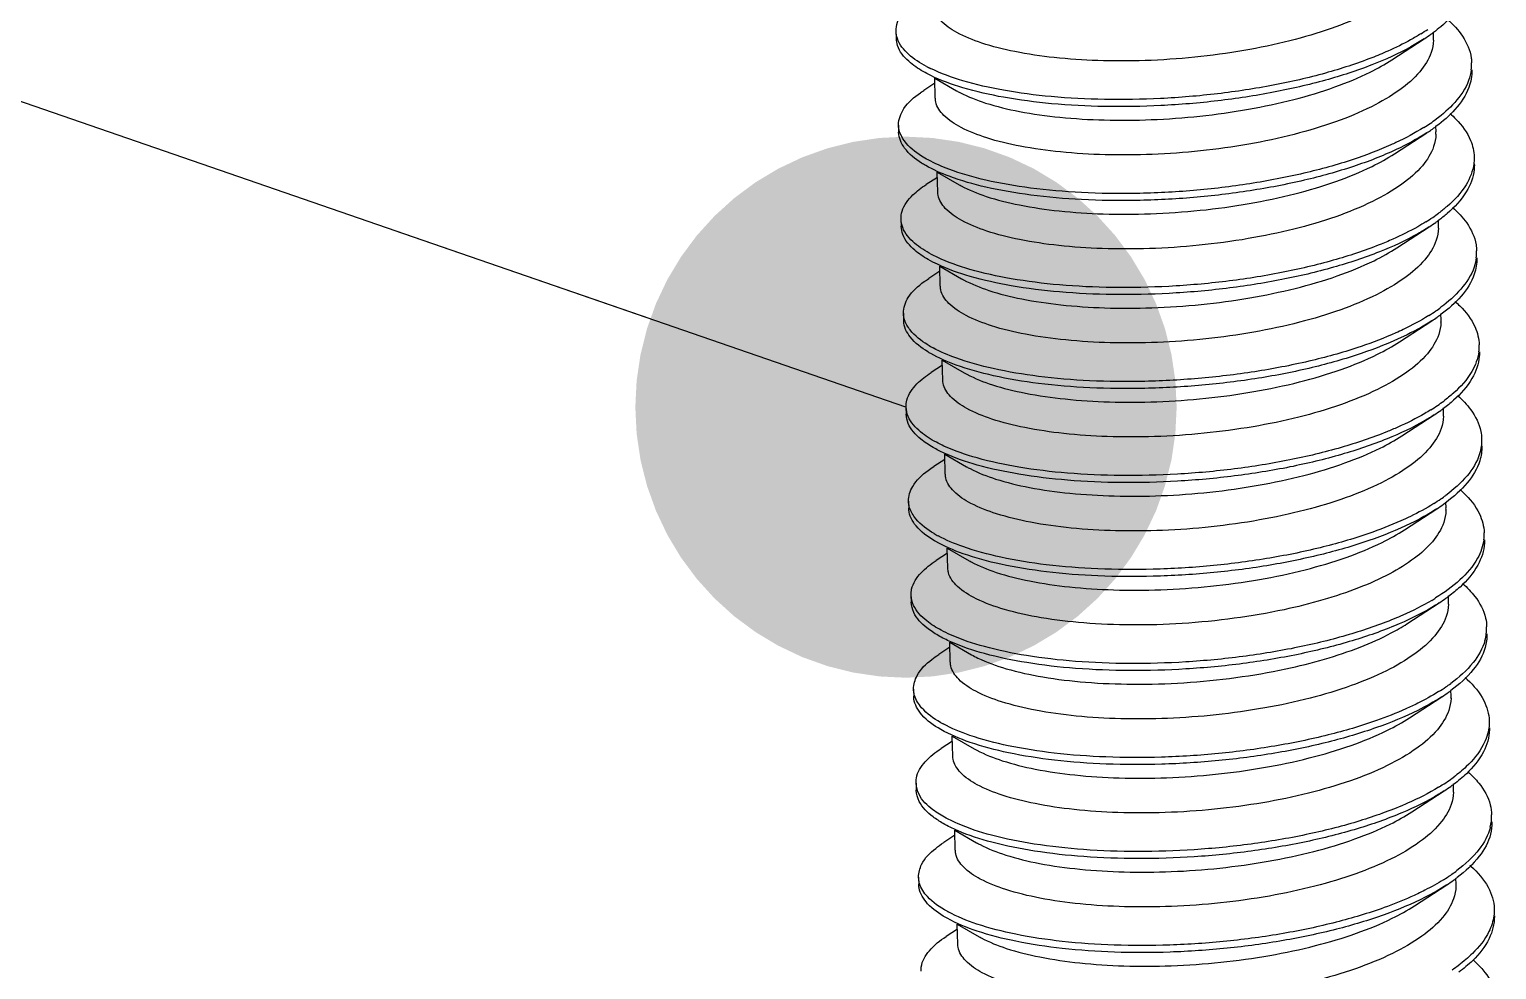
# Model space of a CAD drawing. Header units: millimetres. Extents: x 1779 to 2074, y -741 to -536.
# Drawn here: x 1839.55 to 1844.84, y -720.59 to -717.21 of the extents above; entities that cross this region are included whole.
import ezdxf

# ---------------------------------------------------------------- set-up
doc = ezdxf.new("R2010")
doc.units = ezdxf.units.MM
doc.layers.add('3_ALL_AXES', color=7, linetype='Continuous')
doc.layers.add('from', color=7, linetype='Continuous', lineweight=13)
doc.styles.get("Standard").update_dxf_attribs({"font": 'txt', "bigfont": 'gbcbig.shx'})
doc.dimstyles.new('ISO', dxfattribs={"dimscale": 0.6, "dimtxt": 2.5, "dimasz": 2.5, "dimexe": 1.25, "dimexo": 0.625, "dimtad": 0, "dimdsep": 46, "dimtxsty": 'Standard', "dimblk": 'OPEN', "dimcen": 0, "dimclrd": 4, "dimclre": 4, "dimadec": 0, "dimazin": 0, "dimtfac": 1, "dimtofl": 0, "dimtmove": 0, "dimatfit": 3, "dimfxl": 1, "dimarcsym": 0})

# ---------------------------------------------------------------- blocks, each defined once
blk = doc.blocks.new('_Open')
at = {"color": 0, "linetype": 'ByBlock', "lineweight": -2}
for p, q in [((-1, 0.1667), (0, 0)), ((-1, -0.1667), (0, 0)), ((0, 0), (-1, 0))]:
    blk.add_line(p, q, dxfattribs=at)

msp = doc.modelspace()

# ---------------------------------------------------------------- linework, layer by layer
at = {"color": 7, "linetype": 'Continuous'}
for p, q in [((1842.6766, -717.2123), (1842.6773, -717.2377)), ((1844.4631, -717.3154), (1844.5794, -717.2399)), ((1842.8161, -717.3814), (1842.8948, -717.4267)), ((1842.8166, -717.4001), (1842.7764, -717.4263)), ((1842.6856, -717.551), (1842.6863, -717.5764)), ((1844.4721, -717.6542), (1844.5884, -717.5787)), ((1842.8257, -717.7389), (1842.7854, -717.765)), ((1842.8252, -717.7202), (1842.9039, -717.7655)), ((1842.6946, -717.8898), (1842.6953, -717.9152)), ((1844.4811, -717.9929), (1844.5974, -717.9174)), ((1842.8347, -718.0776), (1842.7944, -718.1038)), ((1842.8342, -718.0589), (1842.9129, -718.1042)), ((1842.7037, -718.2286), (1842.7043, -718.254)), ((1844.4901, -718.3317), (1844.6064, -718.2562)), ((1842.8432, -718.3977), (1842.9219, -718.443)), ((1842.8437, -718.4164), (1842.8034, -718.4426)), ((1842.7127, -718.5673), (1842.7134, -718.5927)), ((1844.4991, -718.6705), (1844.6155, -718.5949)), ((1842.8527, -718.7552), (1842.8124, -718.7813)), ((1842.8522, -718.7364), (1842.9309, -718.7818)), ((1842.7217, -718.9061), (1842.7224, -718.9315)), ((1844.6501, -718.9162), (1844.6491, -718.9169)), ((1844.5082, -719.0092), (1844.6245, -718.9337)), ((1842.8613, -719.0752), (1842.9399, -719.1205)), ((1842.8618, -719.0939), (1842.8215, -719.1201)), ((1842.7307, -719.2448), (1842.7314, -719.2702)), ((1844.5172, -719.348), (1844.6335, -719.2725)), ((1842.8708, -719.4327), (1842.8305, -719.4588)), ((1842.8703, -719.414), (1842.949, -719.4593)), ((1842.7398, -719.5836), (1842.7404, -719.609)), ((1844.5262, -719.6867), (1844.6425, -719.6112)), ((1842.8798, -719.7715), (1842.8395, -719.7976)), ((1842.8793, -719.7527), (1842.958, -719.798)), ((1842.7488, -719.9224), (1842.7495, -719.9478)), ((1844.5352, -720.0255), (1844.6516, -719.95)), ((1842.8883, -720.0915), (1842.967, -720.1368)), ((1842.8888, -720.1102), (1842.8485, -720.1364)), ((1842.7578, -720.2611), (1842.7585, -720.2865)), ((1844.5443, -720.3643), (1844.6606, -720.2888)), ((1842.8978, -720.449), (1842.8576, -720.4751)), ((1842.8974, -720.4302), (1842.976, -720.4756))]:
    msp.add_line(p, q, dxfattribs=at)
for centre, radius, start, end in [((1844.1982, -716.6284), 0.6988, 301.8623, 304.3259), ((1844.221, -716.6869), 0.659, 302.9488, 305.4941), ((1844.2515, -716.7302), 0.6061, 305.5163, 306.622), ((1844.4651, -717.2391), 0.1478, 357.713, 1.1662), ((1843.0269, -716.8837), 0.5149, 242.1811, 244.0287), ((1844.5841, -717.3296), 0.1662, 352.4349, 1.0467), ((1844.1916, -716.9435), 0.7272, 302.0792, 304.2616), ((1844.243, -717.0185), 0.6362, 304.2424, 306.5682), ((1844.2586, -717.0645), 0.6108, 305.3005, 306.593), ((1844.1994, -716.9794), 0.7145, 302.9933, 304.2718), ((1844.2256, -717.0179), 0.6679, 304.2693, 305.3029), ((1844.4748, -717.5779), 0.147, 357.6779, 1.1491), ((1844.2621, -717.3729), 0.6176, 304.2802, 306.7176), ((1844.2154, -717.3043), 0.7007, 301.8328, 304.2738), ((1844.2398, -717.3655), 0.6577, 302.9361, 305.4775), ((1844.272, -717.411), 0.6019, 305.5006, 306.641), ((1844.4821, -717.9167), 0.1487, 357.7702, 1.1671), ((1844.5999, -718.0072), 0.1683, 352.5524, 1.0774), ((1844.2151, -717.6295), 0.717, 302.0598, 304.5354), ((1844.2522, -717.6837), 0.6514, 304.547, 306.5147), ((1844.2459, -717.6989), 0.6637, 304.9365, 305.306), ((1844.2704, -717.7334), 0.6214, 305.2969, 306.5473), ((1844.2259, -717.67), 0.6989, 302.9959, 304.926), ((1844.4927, -718.2554), 0.1472, 357.6805, 1.1467), ((1843.0322, -717.9438), 0.4659, 238.8431, 241.6259), ((1844.6275, -718.3481), 0.1499, 352.6573, 2.0034), ((1844.2814, -718.0521), 0.6155, 304.2239, 306.7304), ((1844.2316, -717.9788), 0.7041, 301.8072, 304.2189), ((1844.2581, -718.0431), 0.6575, 302.924, 305.4576), ((1844.2921, -718.0913), 0.5985, 305.4816, 306.6555), ((1844.5018, -718.5942), 0.1472, 357.6941, 1.185), ((1844.2361, -718.3117), 0.7115, 302.0394, 304.5266), ((1844.2515, -718.3591), 0.6851, 302.9924, 305.4865), ((1844.2716, -718.3634), 0.6488, 304.5319, 306.4934), ((1844.2849, -718.4062), 0.6273, 305.6084, 306.5083), ((1844.5101, -718.9329), 0.1478, 357.7022, 1.1435), ((1843.0566, -718.6088), 0.48, 239.6612, 241.6394), ((1844.6467, -719.0253), 0.1488, 352.4879, 1.8965), ((1844.1946, -718.568), 0.8082, 300.6327, 301.8088), ((1844.2757, -718.7196), 0.6585, 302.9137, 305.4334), ((1844.3117, -718.7708), 0.596, 305.4582, 306.6659), ((1844.5199, -719.2717), 0.1471, 357.6932, 1.1886), ((1844.6338, -719.3629), 0.1705, 344.7058, 1.262), ((1844.2937, -719.0471), 0.6414, 304.5112, 306.4745), ((1844.2566, -718.9931), 0.7069, 302.0147, 304.5096), ((1844.2729, -719.0419), 0.6788, 302.9919, 305.502), ((1844.2989, -719.0786), 0.6338, 305.5182, 306.4755), ((1844.528, -719.6104), 0.148, 357.7123, 1.1443), ((1843.0807, -719.2742), 0.4935, 240.45, 241.6617), ((1844.2158, -719.2511), 0.8018, 301.2179, 301.8058), ((1844.261, -719.3232), 0.7167, 301.776, 304.1068), ((1844.3181, -719.4075), 0.6149, 304.1087, 306.725), ((1844.3308, -719.4494), 0.5945, 305.432, 306.6727), ((1844.2924, -719.3949), 0.6611, 302.9069, 305.4063), ((1844.5382, -719.9492), 0.1468, 357.6862, 1.1945), ((1844.6541, -720.0409), 0.1682, 346.3402, 1.4403), ((1844.3118, -719.7251), 0.641, 304.4959, 306.5108), ((1844.2767, -719.6737), 0.7032, 301.9868, 304.485), ((1844.2941, -719.7241), 0.6732, 302.9879, 305.5114), ((1844.3195, -719.7601), 0.6291, 305.5304, 306.5003), ((1844.5473, -720.288), 0.1468, 357.649, 1.1581), ((1843.1046, -719.94), 0.5066, 241.2122, 241.6898), ((1844.3352, -720.0835), 0.6167, 304.0537, 306.7071)]:
    msp.add_arc(centre, radius, start, end, dxfattribs=at)
for points, start_tangent, end_tangent in [([(1844.5547, -717.0194), (1844.4811, -717.0858), (1844.3758, -717.1479), (1844.2446, -717.2024), (1844.0955, -717.247), (1843.9301, -717.2819), (1843.7527, -717.3061), (1843.5737, -717.3181), (1843.4034, -717.3182), (1843.2467, -717.3073), (1843.1047, -717.2859), (1842.9854, -717.2549), (1842.8953, -717.2168), (1842.8365, -717.1733), (1842.8103, -717.1264), (1842.8093, -717.1147)], (-0.644966, -0.764211), (-0.006483, 0.999979)), ([(1844.7418, -717.0132), (1844.7407, -717.0383), (1844.7096, -717.1185), (1844.6389, -717.1962), (1844.6131, -717.2166)], (0.032944, -0.999457), (-0.802544, -0.596592)), ([(1842.6772, -717.2123), (1842.6819, -717.18), (1842.723, -717.1216), (1842.7673, -717.0875)], (-0.020939, 0.999781), (0.83881, 0.544424)), ([(1844.6629, -717.1697), (1844.7175, -717.2304), (1844.7489, -717.3091), (1844.7503, -717.3265)], (0.754749, -0.656014), (0.019426, -0.999811)), ([(1842.6815, -717.2387), (1842.6772, -717.2123)], (-0.303937, 0.952692), (-0.020939, 0.999781)), ([(1842.7745, -717.3575), (1842.7225, -717.3206), (1842.6822, -717.2641), (1842.6779, -717.2377)], (-0.867672, 0.497138), (-0.020939, 0.999781)), ([(1844.5671, -717.2219), (1844.5306, -717.2433), (1844.4485, -717.284)], (-0.849064, -0.52829), (-0.913611, -0.406589)), ([(1842.7866, -717.3391), (1842.7219, -717.2952), (1842.6815, -717.2387)], (-0.884148, 0.467206), (-0.303937, 0.952692)), ([(1844.5794, -717.2399), (1844.5313, -717.2687), (1844.3912, -717.3336), (1844.224, -717.3887), (1844.0365, -717.4323), (1843.836, -717.4631), (1843.6305, -717.4803), (1843.4281, -717.4836), (1843.2369, -717.4734), (1843.0644, -717.4504), (1842.9175, -717.416), (1842.802, -717.372), (1842.7745, -717.3575)], (-0.838906, -0.544277), (-0.867672, 0.497138)), ([(1844.4485, -717.284), (1844.3905, -717.3081), (1844.2233, -717.3633), (1844.0358, -717.4069), (1843.8353, -717.4377), (1843.6298, -717.4549), (1843.4274, -717.4582), (1843.2362, -717.448), (1843.0637, -717.425), (1842.9169, -717.3906), (1842.8014, -717.3466)], (-0.913611, -0.406589), (-0.898753, 0.438456)), ([(1844.6127, -717.245), (1844.6046, -717.2888), (1844.5637, -717.3582)], (-0.039754, -0.999209), (-0.644966, -0.764211)), ([(1842.8948, -717.4268), (1842.9072, -717.4335), (1842.9994, -717.471), (1843.1214, -717.5014), (1843.2669, -717.5223), (1843.4271, -717.5322), (1843.5961, -717.5309), (1843.7714, -717.5181), (1843.946, -717.4935), (1844.1099, -717.4582), (1844.2577, -717.4132), (1844.3848, -717.3597), (1844.4631, -717.3154)], (0.869475, -0.493977), (0.838188, 0.545381)), ([(1844.5637, -717.3582), (1844.491, -717.4239), (1844.389, -717.4846), (1844.2603, -717.5388), (1844.1113, -717.584), (1843.9474, -717.6192), (1843.7739, -717.6436), (1843.5997, -717.6563), (1843.4297, -717.6575), (1843.2695, -717.6475), (1843.1245, -717.6267), (1843.0033, -717.5966), (1842.9113, -717.5593), (1842.849, -717.5157), (1842.8198, -717.4672), (1842.8184, -717.4534)], (-0.644966, -0.764211), (-0.004873, 0.999988)), ([(1844.7488, -717.3515), (1844.7395, -717.3895), (1844.6895, -717.4689), (1844.622, -717.5295)], (-0.130611, -0.991434), (-0.802787, -0.596265)), ([(1844.7509, -717.3519), (1844.7402, -717.4149), (1844.6902, -717.4943), (1844.6227, -717.5549)], (0.019426, -0.999811), (-0.802787, -0.596265)), ([(1842.6856, -717.551), (1842.6856, -717.55), (1842.7053, -717.491), (1842.7651, -717.4338), (1842.7764, -717.4263)], (-0.029661, 0.99956), (0.840257, 0.542189)), ([(1842.6899, -717.5749), (1842.6856, -717.551)], (-0.308204, 0.95132), (-0.029661, 0.99956)), ([(1844.6724, -717.5089), (1844.6937, -717.5291), (1844.7464, -717.6058), (1844.7593, -717.6653)], (0.751032, -0.660266), (0.033751, -0.99943)), ([(1842.7836, -717.6961), (1842.769, -717.6874), (1842.7076, -717.6332), (1842.6863, -717.5764)], (-0.867537, 0.497373), (-0.029661, 0.99956)), ([(1842.793, -717.6763), (1842.7683, -717.662), (1842.7069, -717.6078), (1842.6899, -717.5749)], (-0.879542, 0.475822), (-0.308204, 0.95132)), ([(1844.5884, -717.5787), (1844.4782, -717.639), (1844.3246, -717.6996), (1844.1469, -717.7495), (1843.9523, -717.7872), (1843.7485, -717.8117), (1843.5434, -717.8223), (1843.3453, -717.8192), (1843.162, -717.8029), (1843.0008, -717.7743), (1842.868, -717.7352), (1842.7836, -717.6961)], (-0.838687, -0.544614), (-0.867537, 0.497373)), ([(1844.5778, -717.5596), (1844.4775, -717.6136), (1844.4594, -717.6219)], (-0.847173, -0.531317), (-0.912755, -0.408508)), ([(1844.6218, -717.5839), (1844.6134, -717.6281), (1844.5727, -717.6969)], (-0.040358, -0.999185), (-0.644966, -0.764211)), ([(1844.4594, -717.6219), (1844.3239, -717.6742), (1844.1462, -717.7241), (1843.9516, -717.7618), (1843.7478, -717.7863), (1843.5427, -717.7969), (1843.3446, -717.7938), (1843.1613, -717.7774), (1843.0001, -717.7489), (1842.8673, -717.7098), (1842.793, -717.6763)], (-0.912755, -0.408508), (-0.879542, 0.475822)), ([(1842.9038, -717.7655), (1842.9109, -717.7694), (1843.0013, -717.8075), (1843.1215, -717.8385), (1843.265, -717.8599), (1843.4229, -717.8706), (1843.5932, -717.8701), (1843.772, -717.8578), (1843.9488, -717.8334), (1844.1135, -717.7983), (1844.2615, -717.7538), (1844.3915, -717.6996), (1844.4721, -717.6542)], (0.869473, -0.493981), (0.838165, 0.545417)), ([(1844.5727, -717.6969), (1844.4989, -717.7635), (1844.393, -717.8259), (1844.2606, -717.8807), (1844.11, -717.9254), (1843.9451, -717.9599), (1843.7682, -717.9838), (1843.5895, -717.9957), (1843.4194, -717.9957), (1843.2627, -717.9846), (1843.1221, -717.9632), (1843.0034, -717.9324), (1842.9134, -717.8943), (1842.8544, -717.8507), (1842.8283, -717.8036), (1842.8273, -717.7922)], (-0.644966, -0.764211), (-0.006365, 0.99998)), ([(1844.7599, -717.6907), (1844.7593, -717.7111), (1844.7306, -717.7913), (1844.6622, -717.8692), (1844.6312, -717.894)], (0.033751, -0.99943), (-0.802342, -0.596864)), ([(1844.7582, -717.6898), (1844.73, -717.7659), (1844.6615, -717.8438), (1844.6313, -717.868)], (-0.125422, -0.992103), (-0.801356, -0.598188)), ([(1844.7593, -717.6653), (1844.7586, -717.6857), (1844.7582, -717.6898)], (0.033751, -0.99943), (-0.125422, -0.992103)), ([(1842.6952, -717.8898), (1842.6988, -717.861), (1842.7375, -717.8025), (1842.7853, -717.765)], (-0.028005, 0.999608), (0.839497, 0.543364)), ([(1844.6813, -717.8475), (1844.7324, -717.9034), (1844.7663, -717.9819), (1844.7683, -718.0041)], (0.75393, -0.656954), (0.019712, -0.999806)), ([(1842.7008, -717.9197), (1842.6952, -717.8898)], (-0.338417, 0.940996), (-0.028005, 0.999608)), ([(1842.7925, -718.035), (1842.7442, -718.0013), (1842.7015, -717.9451), (1842.6959, -717.9152)], (-0.86697, 0.49836), (-0.028005, 0.999608)), ([(1842.8043, -718.0165), (1842.7435, -717.9759), (1842.7008, -717.9197)], (-0.883292, 0.468823), (-0.338417, 0.940996)), ([(1844.5974, -717.9174), (1844.5567, -717.9421), (1844.4183, -718.0075), (1844.2526, -718.0632), (1844.0661, -718.1076), (1843.8661, -718.1392), (1843.6607, -718.1572), (1843.4579, -718.1613), (1843.2658, -718.1519), (1843.092, -718.1296), (1842.9434, -718.0959), (1842.826, -718.0524), (1842.7925, -718.035)], (-0.839014, -0.54411), (-0.86697, 0.49836)), ([(1844.5849, -717.8995), (1844.556, -717.9167), (1844.4663, -717.9617)], (-0.849325, -0.527871), (-0.913765, -0.406244)), ([(1844.6308, -717.9225), (1844.6229, -717.9655), (1844.5817, -718.0357)], (-0.03877, -0.999248), (-0.644966, -0.764211)), ([(1844.4663, -717.9617), (1844.4177, -717.9821), (1844.2519, -718.0378), (1844.0654, -718.0822), (1843.8654, -718.1138), (1843.66, -718.1318), (1843.4572, -718.1359), (1843.2651, -718.1265), (1843.0913, -718.1042), (1842.9428, -718.0705), (1842.8253, -718.027), (1842.8043, -718.0165)], (-0.913765, -0.406244), (-0.883292, 0.468823)), ([(1842.9129, -718.1043), (1842.9202, -718.1083), (1843.0108, -718.1464), (1843.1296, -718.177), (1843.27, -718.1982), (1843.4279, -718.2092), (1843.5984, -718.209), (1843.7762, -718.197), (1843.9511, -718.1733), (1844.1149, -718.139), (1844.2659, -718.0942), (1844.3986, -718.0393), (1844.4811, -717.993)], (0.869683, -0.49361), (0.838149, 0.545441)), ([(1844.7669, -718.029), (1844.7592, -718.0623), (1844.7116, -718.1418), (1844.6398, -718.2072)], (-0.128839, -0.991665), (-0.80326, -0.595629)), ([(1844.7689, -718.0295), (1844.7599, -718.0877), (1844.7123, -718.1672), (1844.6405, -718.2326)], (0.019712, -0.999806), (-0.80326, -0.595629)), ([(1844.5817, -718.0357), (1844.509, -718.1015), (1844.4071, -718.1621), (1844.2787, -718.2162), (1844.1299, -718.2614), (1843.966, -718.2966), (1843.7923, -718.321), (1843.6181, -718.3338), (1843.4483, -718.335), (1843.288, -718.3251), (1843.1427, -718.3043), (1843.0213, -718.2741), (1842.9292, -718.2367), (1842.867, -718.1931), (1842.8378, -718.1447), (1842.8364, -718.1309)], (-0.644966, -0.764211), (-0.004875, 0.999988)), ([(1842.7037, -718.2286), (1842.721, -718.172), (1842.7785, -718.1147), (1842.7944, -718.1039)], (-0.020001, 0.9998), (0.839573, 0.543247)), ([(1844.6901, -718.1862), (1844.7074, -718.2022), (1844.7624, -718.2787), (1844.7773, -718.3428)], (0.751788, -0.659405), (0.033683, -0.999433)), ([(1842.7078, -718.2522), (1842.7038, -718.231), (1842.7037, -718.2286)], (-0.307296, 0.951614), (-0.020001, 0.9998)), ([(1844.5957, -718.2372), (1844.5037, -718.2873), (1844.4772, -718.2995)], (-0.847307, -0.531103), (-0.912788, -0.408434)), ([(1842.8016, -718.3737), (1842.7918, -718.3679), (1842.7281, -718.3141), (1842.7044, -718.2564), (1842.7044, -718.254)], (-0.868178, 0.496253), (-0.020001, 0.9998)), ([(1842.7912, -718.3425), (1842.7275, -718.2887), (1842.7078, -718.2522)], (-0.855555, 0.517711), (-0.307296, 0.951614)), ([(1844.6064, -718.2562), (1844.5044, -718.3127), (1844.3524, -718.3738), (1844.176, -718.4244), (1843.9822, -718.4629), (1843.7787, -718.4881), (1843.5735, -718.4996), (1843.3747, -718.4973), (1843.1904, -718.4817), (1843.0276, -718.4538), (1842.893, -718.4153), (1842.8016, -718.3737)], (-0.838599, -0.544749), (-0.868178, 0.496253)), ([(1844.6398, -718.2614), (1844.6315, -718.3056), (1844.5908, -718.3744)], (-0.040314, -0.999187), (-0.644966, -0.764211)), ([(1844.4772, -718.2995), (1844.3517, -718.3484), (1844.1753, -718.399), (1843.9815, -718.4374), (1843.778, -718.4627), (1843.5728, -718.4742), (1843.3741, -718.4719), (1843.1897, -718.4563), (1843.027, -718.4284), (1842.8923, -718.3899), (1842.8108, -718.3537)], (-0.912788, -0.408434), (-0.879679, 0.475568)), ([(1842.9219, -718.4431), (1842.9322, -718.4487), (1843.0238, -718.4865), (1843.1426, -718.5166), (1843.2855, -718.5377), (1843.4453, -718.5482), (1843.6162, -718.5475), (1843.7924, -718.535), (1843.9653, -718.5112), (1844.1298, -718.4763), (1844.2803, -718.4311), (1844.411, -718.3764), (1844.4901, -718.3317)], (0.869743, -0.493506), (0.83818, 0.545393)), ([(1844.5908, -718.3744), (1844.5169, -718.4411), (1844.4108, -718.5035), (1844.2783, -718.5583), (1844.1276, -718.6031), (1843.9631, -718.6375), (1843.7865, -718.6613), (1843.608, -718.6732), (1843.4377, -718.6732), (1843.2808, -718.6622), (1843.1405, -718.6408), (1843.0218, -718.6101), (1842.9317, -718.572), (1842.8726, -718.5283), (1842.8464, -718.4811), (1842.8454, -718.4697)], (-0.644966, -0.764211), (-0.006246, 0.99998)), ([(1844.778, -718.3682), (1844.7778, -718.3838), (1844.7515, -718.4641), (1844.6853, -718.5422), (1844.6494, -718.5714)], (0.033683, -0.999433), (-0.802185, -0.597075)), ([(1844.7762, -718.3672), (1844.7508, -718.4387), (1844.6847, -718.5168), (1844.6495, -718.5454)], (-0.127464, -0.991843), (-0.801196, -0.598402)), ([(1842.7133, -718.5673), (1842.7158, -718.542), (1842.7522, -718.4834), (1842.8034, -718.4425)], (-0.034925, 0.99939), (0.840296, 0.542127)), ([(1844.6997, -718.5254), (1844.7472, -718.5764), (1844.7834, -718.6547), (1844.7863, -718.6816)], (0.752719, -0.658342), (0.02082, -0.999783)), ([(1842.7203, -718.6006), (1842.7133, -718.5673)], (-0.372193, 0.928155), (-0.034925, 0.99939)), ([(1842.8106, -718.7125), (1842.766, -718.682), (1842.7209, -718.626), (1842.7139, -718.5927)], (-0.866399, 0.499353), (-0.034925, 0.99939)), ([(1842.822, -718.6938), (1842.7654, -718.6566), (1842.7203, -718.6006)], (-0.882386, 0.470525), (-0.372193, 0.928155)), ([(1844.6155, -718.595), (1844.5819, -718.6155), (1844.4454, -718.6814), (1844.2811, -718.7378), (1844.0956, -718.7828), (1843.8962, -718.8152), (1843.6909, -718.834), (1843.4877, -718.839), (1843.2948, -718.8303), (1843.1197, -718.8088), (1842.9695, -718.7757), (1842.85, -718.7327), (1842.8106, -718.7125)], (-0.839115, -0.543953), (-0.866399, 0.499353)), ([(1844.6028, -718.5772), (1844.5813, -718.5901), (1844.484, -718.6393)], (-0.84955, -0.527508), (-0.913909, -0.405918)), ([(1844.6488, -718.6001), (1844.6406, -718.6442), (1844.5998, -718.7132)], (-0.040076, -0.999197), (-0.644966, -0.764211)), ([(1844.484, -718.6393), (1844.4447, -718.656), (1844.2804, -718.7124), (1844.0949, -718.7574), (1843.8955, -718.7898), (1843.6902, -718.8086), (1843.487, -718.8136), (1843.2941, -718.8049), (1843.119, -718.7834), (1842.9688, -718.7503), (1842.8493, -718.7073), (1842.822, -718.6938)], (-0.913909, -0.405918), (-0.882386, 0.470525)), ([(1844.5998, -718.7132), (1844.5271, -718.779), (1844.425, -718.8397), (1844.2978, -718.8933), (1844.1498, -718.9385), (1843.9861, -718.9738), (1843.8118, -718.9984), (1843.6368, -719.0113), (1843.4677, -719.0126), (1843.3074, -719.0028), (1843.1615, -718.982), (1843.0391, -718.9515), (1842.9466, -718.9139), (1842.8847, -718.8703), (1842.8558, -718.8219), (1842.8545, -718.8085)], (-0.644966, -0.764211), (-0.004893, 0.999988)), ([(1842.9309, -718.7818), (1842.9435, -718.7887), (1843.0356, -718.8261), (1843.1574, -718.8565), (1843.3029, -718.8773), (1843.4631, -718.8872), (1843.6322, -718.886), (1843.8073, -718.8732), (1843.9818, -718.8486), (1844.1457, -718.8133), (1844.2938, -718.7682), (1844.421, -718.7147), (1844.4992, -718.6705)], (0.869464, -0.493997), (0.838189, 0.54538)), ([(1844.7869, -718.707), (1844.7795, -718.7605), (1844.7342, -718.8401), (1844.6581, -718.9104)], (0.02082, -0.999783), (-0.803712, -0.595019)), ([(1844.7863, -718.6816), (1844.7788, -718.7351)], (0.02082, -0.999783), (-0.290767, -0.956794)), ([(1844.7788, -718.7351), (1844.7336, -718.8147), (1844.6574, -718.885)], (-0.290767, -0.956794), (-0.803712, -0.595019)), ([(1842.7218, -718.9061), (1842.7369, -718.853), (1842.7921, -718.7955), (1842.8125, -718.7814)], (-0.012363, 0.999924), (0.838959, 0.544194)), ([(1844.708, -718.8635), (1844.7209, -718.8754), (1844.7783, -718.9516), (1844.7954, -719.0203)], (0.752435, -0.658666), (0.032642, -0.999467)), ([(1842.7257, -718.9295), (1842.7221, -718.912), (1842.7218, -718.9061)], (-0.302532, 0.953139), (-0.012363, 0.999924)), ([(1844.6135, -718.9149), (1844.5299, -718.9609), (1844.4951, -718.9771)], (-0.847487, -0.530817), (-0.912848, -0.408299)), ([(1842.8196, -719.0512), (1842.8149, -719.0484), (1842.7489, -718.9949), (1842.7227, -718.9374), (1842.7225, -718.9315)], (-0.868836, 0.4951), (-0.012363, 0.999924)), ([(1842.8142, -719.023), (1842.7482, -718.9695), (1842.7257, -718.9295)], (-0.862955, 0.505281), (-0.302532, 0.953139)), ([(1844.6245, -718.9337), (1844.5306, -718.9863), (1844.3802, -719.048), (1844.2051, -719.0992), (1844.0121, -719.1385), (1843.8089, -719.1645), (1843.6036, -719.1768), (1843.4042, -719.1753), (1843.2188, -719.1605), (1843.0546, -719.1333), (1842.9181, -719.0953), (1842.8196, -719.0512)], (-0.838555, -0.544816), (-0.868836, 0.4951)), ([(1844.4951, -718.9771), (1844.3795, -719.0226), (1844.2044, -719.0738), (1844.0114, -719.113), (1843.8082, -719.1391), (1843.6029, -719.1514), (1843.4035, -719.1499), (1843.2181, -719.1351), (1843.0539, -719.1079), (1842.9175, -719.0699), (1842.8286, -719.0312)], (-0.912848, -0.408299), (-0.879882, 0.475192)), ([(1844.6578, -718.9389), (1844.6497, -718.9828), (1844.6088, -719.052)], (-0.039943, -0.999202), (-0.644966, -0.764211)), ([(1842.9399, -719.1206), (1842.9471, -719.1246), (1843.0377, -719.1626), (1843.1581, -719.1936), (1843.3019, -719.215), (1843.4602, -719.2256), (1843.6305, -719.2251), (1843.8093, -719.2127), (1843.986, -719.1882), (1844.1506, -719.1531), (1844.2982, -719.1086), (1844.4279, -719.0545), (1844.5082, -719.0092)], (0.869474, -0.493978), (0.838167, 0.545413)), ([(1844.6088, -719.052), (1844.5448, -719.1113), (1844.455, -719.1677), (1844.343, -719.2185), (1844.2145, -719.2619), (1844.0747, -719.297)], (-0.644966, -0.764211), (-0.977868, -0.209223)), ([(1844.7942, -719.0447), (1844.7715, -719.1115), (1844.7077, -719.1898), (1844.6206, -719.2548)], (-0.12948, -0.991582), (-0.849722, -0.527231)), ([(1844.7961, -719.0457), (1844.7961, -719.0566), (1844.7722, -719.1369), (1844.7084, -719.2153), (1844.6676, -719.2488)], (0.032642, -0.999467), (-0.80207, -0.59723)), ([(1842.7312, -719.2448), (1842.733, -719.223), (1842.7669, -719.1644), (1842.8214, -719.12)], (-0.040954, 0.999161), (0.841107, 0.540868)), ([(1844.0747, -719.297), (1843.8954, -719.3281), (1843.7078, -719.3468), (1843.5239, -719.3521), (1843.3533, -719.3449), (1843.1996, -719.326), (1843.0679, -719.2963), (1842.9658, -719.2578), (1842.8977, -719.2129), (1842.8655, -719.1635), (1842.8636, -719.1472)], (-0.977868, -0.209223), (-0.006179, 0.999981)), ([(1842.7399, -719.2816), (1842.7312, -719.2448)], (-0.405166, 0.914243), (-0.040954, 0.999161)), ([(1844.7183, -719.2033), (1844.7619, -719.2494), (1844.8005, -719.3275), (1844.8043, -719.3591)], (0.751166, -0.660113), (0.022576, -0.999745)), ([(1842.8286, -719.39), (1842.788, -719.3627), (1842.7405, -719.307), (1842.7319, -719.2702)], (-0.86601, 0.500026), (-0.040954, 0.999161)), ([(1842.8398, -719.3711), (1842.7873, -719.3373), (1842.7399, -719.2816)], (-0.88153, 0.472128), (-0.405166, 0.914243)), ([(1844.6335, -719.2725), (1844.6071, -719.2889), (1844.4723, -719.3553), (1844.3095, -719.4123), (1844.1251, -719.458)], (-0.8392, -0.543823), (-0.97952, -0.201346)), ([(1844.6064, -719.2634), (1844.5018, -719.3169)], (-0.860365, -0.509679), (-0.914036, -0.405633)), ([(1844.6669, -719.2776), (1844.6586, -719.3217), (1844.6178, -719.3907)], (-0.04009, -0.999196), (-0.644966, -0.764211)), ([(1844.0804, -719.5104), (1844.2203, -719.4753), (1844.3489, -719.4319), (1844.4608, -719.381), (1844.5172, -719.348)], (0.977868, 0.209223), (0.838413, 0.545036)), ([(1844.5018, -719.3169), (1844.4717, -719.3298), (1844.3088, -719.3868), (1844.1244, -719.4326)], (-0.914036, -0.405633), (-0.97952, -0.201346)), ([(1844.1251, -719.458), (1843.9263, -719.4912), (1843.7211, -719.5108), (1843.5176, -719.5166), (1843.3238, -719.5087), (1843.1475, -719.4879), (1842.9956, -719.4554), (1842.8742, -719.413), (1842.8286, -719.39)], (-0.97952, -0.201346), (-0.86601, 0.500026)), ([(1844.1244, -719.4326), (1843.9256, -719.4658), (1843.7204, -719.4854), (1843.5169, -719.4912), (1843.3231, -719.4833), (1843.1468, -719.4625), (1842.9949, -719.43), (1842.8735, -719.3876), (1842.8398, -719.3711)], (-0.97952, -0.201346), (-0.88153, 0.472128)), ([(1844.6178, -719.3907), (1844.5451, -719.4565), (1844.443, -719.5173), (1844.316, -719.5708), (1844.1683, -719.6159), (1844.0047, -719.6512), (1843.8302, -719.6759), (1843.6549, -719.6888), (1843.486, -719.6901), (1843.3258, -719.6803), (1843.1797, -719.6595), (1843.0571, -719.629), (1842.9644, -719.5913), (1842.9026, -719.5477), (1842.8739, -719.4994), (1842.8725, -719.486)], (-0.644966, -0.764211), (-0.004904, 0.999988)), ([(1844.805, -719.3845), (1844.799, -719.4332), (1844.7561, -719.513), (1844.6757, -719.5883)], (0.022576, -0.999745), (-0.804097, -0.594498)), ([(1844.7983, -719.4078), (1844.7554, -719.4876), (1844.675, -719.5629)], (-0.264243, -0.964456), (-0.804097, -0.594498)), ([(1842.7399, -719.5836), (1842.7529, -719.534), (1842.8058, -719.4763), (1842.8305, -719.4589)], (-0.007445, 0.999972), (0.838458, 0.544966)), ([(1842.9489, -719.4594), (1842.9713, -719.4712), (1843.0735, -719.5097), (1843.2056, -719.5394), (1843.3594, -719.5583), (1843.5299, -719.5655), (1843.7137, -719.5602), (1843.9012, -719.5415), (1844.0804, -719.5104)], (0.868536, -0.495627), (0.977868, 0.209223)), ([(1844.7259, -719.541), (1844.7344, -719.5486), (1844.7941, -719.6245), (1844.8135, -719.6979)], (0.753104, -0.657901), (0.030602, -0.999532)), ([(1842.7436, -719.6068), (1842.7405, -719.593), (1842.7399, -719.5836)], (-0.296798, 0.95494), (-0.007445, 0.999972)), ([(1842.8377, -719.7287), (1842.7697, -719.6758), (1842.7412, -719.6184), (1842.7406, -719.609)], (-0.869483, 0.493963), (-0.007445, 0.999972)), ([(1842.8373, -719.7035), (1842.769, -719.6504), (1842.7436, -719.6068)], (-0.869889, 0.493247), (-0.296798, 0.95494)), ([(1844.6425, -719.6112), (1844.5566, -719.6599), (1844.4079, -719.7221), (1844.234, -719.774), (1844.0419, -719.814), (1843.8391, -719.8409), (1843.6337, -719.854), (1843.4338, -719.8533), (1843.2473, -719.8392), (1843.0816, -719.8128), (1842.9434, -719.7754), (1842.8377, -719.7287)], (-0.83855, -0.544825), (-0.869483, 0.493963)), ([(1844.6314, -719.5925), (1844.5559, -719.6345), (1844.5129, -719.6548)], (-0.847705, -0.530468), (-0.912934, -0.408108)), ([(1844.5129, -719.6548), (1844.4072, -719.6967), (1844.2334, -719.7486), (1844.0412, -719.7886), (1843.8384, -719.8155), (1843.633, -719.8286), (1843.4331, -719.8279), (1843.2466, -719.8138), (1843.081, -719.7874), (1842.9427, -719.75), (1842.8465, -719.7086)], (-0.912934, -0.408108), (-0.880125, 0.474742)), ([(1844.6759, -719.6164), (1844.6678, -719.6601), (1844.6268, -719.7295)], (-0.03977, -0.999209), (-0.644966, -0.764211)), ([(1842.958, -719.7981), (1842.968, -719.8036), (1843.0596, -719.8414), (1843.1783, -719.8715), (1843.3209, -719.8927), (1843.4806, -719.9032), (1843.6516, -719.9025), (1843.8279, -719.8901), (1844.0009, -719.8663), (1844.1654, -719.8315), (1844.3159, -719.7863), (1844.4468, -719.7316), (1844.5262, -719.6868)], (0.869755, -0.493484), (0.838177, 0.545398)), ([(1844.8135, -719.6979), (1844.8136, -719.704), (1844.8123, -719.7223)], (0.030602, -0.999532), (-0.131049, -0.991376)), ([(1844.6268, -719.7295), (1844.5528, -719.7962), (1844.4464, -719.8588), (1844.3134, -719.9137), (1844.1623, -719.9584), (1843.9986, -719.9926), (1843.824, -720.0162), (1843.6463, -720.0282), (1843.476, -720.0283), (1843.3181, -720.0173), (1843.1778, -719.9961), (1843.0595, -719.9656), (1842.969, -719.9277), (1842.9092, -719.8839), (1842.8825, -719.8362), (1842.8815, -719.8247)], (-0.644966, -0.764211), (-0.005676, 0.999984)), ([(1844.8123, -719.7223), (1844.7921, -719.7843), (1844.7306, -719.8628), (1844.6858, -719.9004)], (-0.131049, -0.991376), (-0.801194, -0.598405)), ([(1844.8142, -719.7233), (1844.8143, -719.7294), (1844.7928, -719.8097), (1844.7313, -719.8882), (1844.6858, -719.9262)], (0.030602, -0.999532), (-0.801993, -0.597333)), ([(1842.7492, -719.9223), (1842.7503, -719.904), (1842.7819, -719.8453), (1842.8395, -719.7975)], (-0.0454, 0.998969), (0.841801, 0.539788)), ([(1842.7596, -719.9625), (1842.7492, -719.9223)], (-0.43724, 0.899345), (-0.0454, 0.998969)), ([(1844.7369, -719.8814), (1844.7764, -719.9224), (1844.8174, -720.0003), (1844.8223, -720.0366)], (0.749333, -0.662193), (0.024766, -0.999693)), ([(1842.8467, -720.0675), (1842.8101, -720.0434), (1842.7603, -719.9879), (1842.7499, -719.9477)], (-0.86583, 0.500339), (-0.0454, 0.998969)), ([(1842.8575, -720.0485), (1842.8094, -720.018), (1842.7596, -719.9625)], (-0.880791, 0.473504), (-0.43724, 0.899345)), ([(1844.6516, -719.95), (1844.6321, -719.9622), (1844.4992, -720.0291), (1844.3379, -720.0867), (1844.1545, -720.1332), (1843.9564, -720.1671), (1843.7513, -720.1876), (1843.5475, -720.1942), (1843.3529, -720.1871), (1843.1754, -720.167), (1843.0218, -720.1352), (1842.8985, -720.0933), (1842.8467, -720.0675)], (-0.839251, -0.543745), (-0.86583, 0.500339)), ([(1844.6314, -719.9368), (1844.5196, -719.9946)], (-0.85518, -0.518332), (-0.914139, -0.405401)), ([(1844.6849, -719.9552), (1844.6766, -719.9994), (1844.6359, -720.0682)], (-0.04021, -0.999191), (-0.644966, -0.764211)), ([(1844.5196, -719.9946), (1844.4985, -720.0037), (1844.3372, -720.0613), (1844.1538, -720.1078), (1843.9557, -720.1417), (1843.7506, -720.1621), (1843.5468, -720.1688), (1843.3522, -720.1617), (1843.1747, -720.1416), (1843.0212, -720.1098), (1842.8978, -720.0679), (1842.8575, -720.0485)], (-0.914139, -0.405401), (-0.880791, 0.473504)), ([(1842.967, -720.1369), (1842.9797, -720.1438), (1843.0718, -720.1812), (1843.1935, -720.2115), (1843.3388, -720.2323), (1843.4991, -720.2423), (1843.6684, -720.241), (1843.8432, -720.2282), (1844.0176, -720.2037), (1844.1816, -720.1684), (1844.3298, -720.1233), (1844.4571, -720.0697), (1844.5352, -720.0255)], (0.869453, -0.494016), (0.83819, 0.545378)), ([(1844.6359, -720.0682), (1844.563, -720.1341), (1844.4601, -720.1952), (1844.333, -720.2487), (1844.1856, -720.2936), (1844.0216, -720.329), (1843.8461, -720.3536), (1843.6691, -720.3664), (1843.5001, -720.3675), (1843.34, -720.3575), (1843.1944, -720.3364), (1843.0723, -720.3056), (1842.9803, -720.2677), (1842.9198, -720.2244), (1842.8918, -720.1765), (1842.8905, -720.1635)], (-0.644966, -0.764211), (-0.005313, 0.999986)), ([(1844.8176, -720.0806), (1844.7771, -720.1604), (1844.6974, -720.2371), (1844.6932, -720.2403)], (-0.237232, -0.971453), (-0.803615, -0.595149)), ([(1844.823, -720.062), (1844.8183, -720.106), (1844.7778, -720.1858), (1844.6981, -720.2625), (1844.6937, -720.2658)], (0.024766, -0.999693), (-0.803825, -0.594866)), ([(1842.7581, -720.2611), (1842.7691, -720.215), (1842.8196, -720.1572), (1842.8486, -720.1364)], (-0.005447, 0.999985), (0.838112, 0.545498)), ([(1844.7439, -720.2184), (1844.7477, -720.2218), (1844.8097, -720.2974), (1844.8316, -720.3754)], (0.75379, -0.657115), (0.027616, -0.999619)), ([(1842.7615, -720.2842), (1842.7591, -720.2739), (1842.7581, -720.2611)], (-0.289952, 0.957041), (-0.005447, 0.999985)), ([(1842.8557, -720.4063), (1842.7907, -720.3566), (1842.7598, -720.2994), (1842.7587, -720.2865)], (-0.869784, 0.493433), (-0.005447, 0.999985)), ([(1842.8606, -720.384), (1842.79, -720.3312), (1842.7615, -720.2842)], (-0.876404, 0.481577), (-0.289952, 0.957041)), ([(1844.6606, -720.2888), (1844.5825, -720.3334), (1844.4355, -720.3962), (1844.263, -720.4488), (1844.0717, -720.4895), (1843.8693, -720.5172), (1843.6638, -720.5312), (1843.4633, -720.5313), (1843.2758, -720.518), (1843.1088, -720.4922), (1842.9687, -720.4554), (1842.8613, -720.4094), (1842.8557, -720.4063)], (-0.838578, -0.544782), (-0.869784, 0.493433)), ([(1844.6492, -720.2702), (1844.5818, -720.308), (1844.5307, -720.3324)], (-0.847953, -0.530071), (-0.913042, -0.407866)), ([(1844.6939, -720.294), (1844.6854, -720.3387), (1844.6449, -720.407)], (-0.040855, -0.999165), (-0.644966, -0.764211)), ([(1844.5307, -720.3324), (1844.4348, -720.3708), (1844.2623, -720.4234), (1844.071, -720.4641), (1843.8686, -720.4918), (1843.6631, -720.5057), (1843.4627, -720.5059), (1843.2752, -720.4925), (1843.1081, -720.4668), (1842.9681, -720.43), (1842.8643, -720.386)], (-0.913042, -0.407866), (-0.880387, 0.474255)), ([(1844.6449, -720.407), (1844.571, -720.4736), (1844.4648, -720.5361), (1844.332, -720.591), (1844.1809, -720.6358), (1844.0172, -720.6701), (1843.8429, -720.6937), (1843.6655, -720.7057), (1843.4951, -720.7059), (1843.3369, -720.6949), (1843.1964, -720.6738), (1843.0781, -720.6433), (1842.9874, -720.6054), (1842.9274, -720.5616), (1842.9005, -720.5138), (1842.8995, -720.5022)], (-0.644966, -0.764211), (-0.005527, 0.999985)), ([(1842.976, -720.4756), (1842.9834, -720.4797), (1843.0741, -720.5178), (1843.1947, -720.5487), (1843.3388, -720.5702), (1843.4975, -720.5807), (1843.6679, -720.5801), (1843.8466, -720.5676), (1844.0232, -720.5431), (1844.1876, -720.5079), (1844.335, -720.4634), (1844.4643, -720.4094), (1844.5443, -720.3643)], (0.869477, -0.493973), (0.83817, 0.545409)), ([(1844.8302, -720.3999), (1844.8126, -720.4571), (1844.7534, -720.5358), (1844.7038, -720.5779)], (-0.13256, -0.991175), (-0.80135, -0.598196)), ([(1844.8323, -720.4008), (1844.8323, -720.4021), (1844.8133, -720.4825), (1844.754, -720.5612), (1844.704, -720.6036)], (0.027616, -0.999619), (-0.801946, -0.597396)), ([(1844.8316, -720.3754), (1844.8316, -720.3767), (1844.8302, -720.3999)], (0.027616, -0.999619), (-0.13256, -0.991175)), ([(1842.7671, -720.5999), (1842.7677, -720.585), (1842.7969, -720.5263), (1842.8575, -720.4751)], (-0.047659, 0.998864), (0.842226, 0.539124)), ([(1844.7554, -720.5593), (1844.7907, -720.5954), (1844.8341, -720.6731), (1844.8403, -720.7141)], (0.747923, -0.663786), (0.027151, -0.999631))]:
    msp.add_spline(points, degree=3, dxfattribs=dict(at, start_tangent=start_tangent, end_tangent=end_tangent))
at = {"layer": '3_ALL_AXES', "color": 7, "linetype": 'Continuous'}
for p, q in [((1844.6129, -717.2361), (1844.6124, -717.2157)), ((1842.8181, -717.4534), (1842.8161, -717.3814)), ((1844.6219, -717.5749), (1844.6214, -717.553)), ((1842.8271, -717.7922), (1842.8252, -717.7202)), ((1844.631, -717.9136), (1844.6304, -717.8929)), ((1842.8361, -718.131), (1842.8342, -718.0589)), ((1844.64, -718.2524), (1844.6394, -718.2312)), ((1842.8451, -718.4697), (1842.8432, -718.3977)), ((1844.649, -718.5912), (1844.6484, -718.5701)), ((1842.8542, -718.8085), (1842.8522, -718.7364)), ((1844.658, -718.9299), (1844.6575, -718.9096)), ((1842.8632, -719.1472), (1842.8613, -719.0752)), ((1844.6671, -719.2687), (1844.6665, -719.2473)), ((1842.8722, -719.486), (1842.8703, -719.414)), ((1844.6761, -719.6074), (1844.6756, -719.5881)), ((1842.8812, -719.8248), (1842.8793, -719.7527)), ((1844.6851, -719.9462), (1844.6845, -719.9245)), ((1842.8902, -720.1635), (1842.8883, -720.0915)), ((1844.6941, -720.285), (1844.6936, -720.2657)), ((1842.8993, -720.5023), (1842.8974, -720.4302))]:
    msp.add_line(p, q, dxfattribs=at)

# ---------------------------------------------------------------- leaders
at = {"layer": 'from'}
msp.add_leader([(1842.7127, -718.5673), (1815.2053, -709.0692)], dimstyle='ISO', override={"dimscale": 1, "dimasz": 1.95, "dimexo": 0.125, "dimadec": 2, "dimazin": 2, "dimldrblk": 'Dot'}, dxfattribs=at)

doc.saveas('drawing.dxf')
